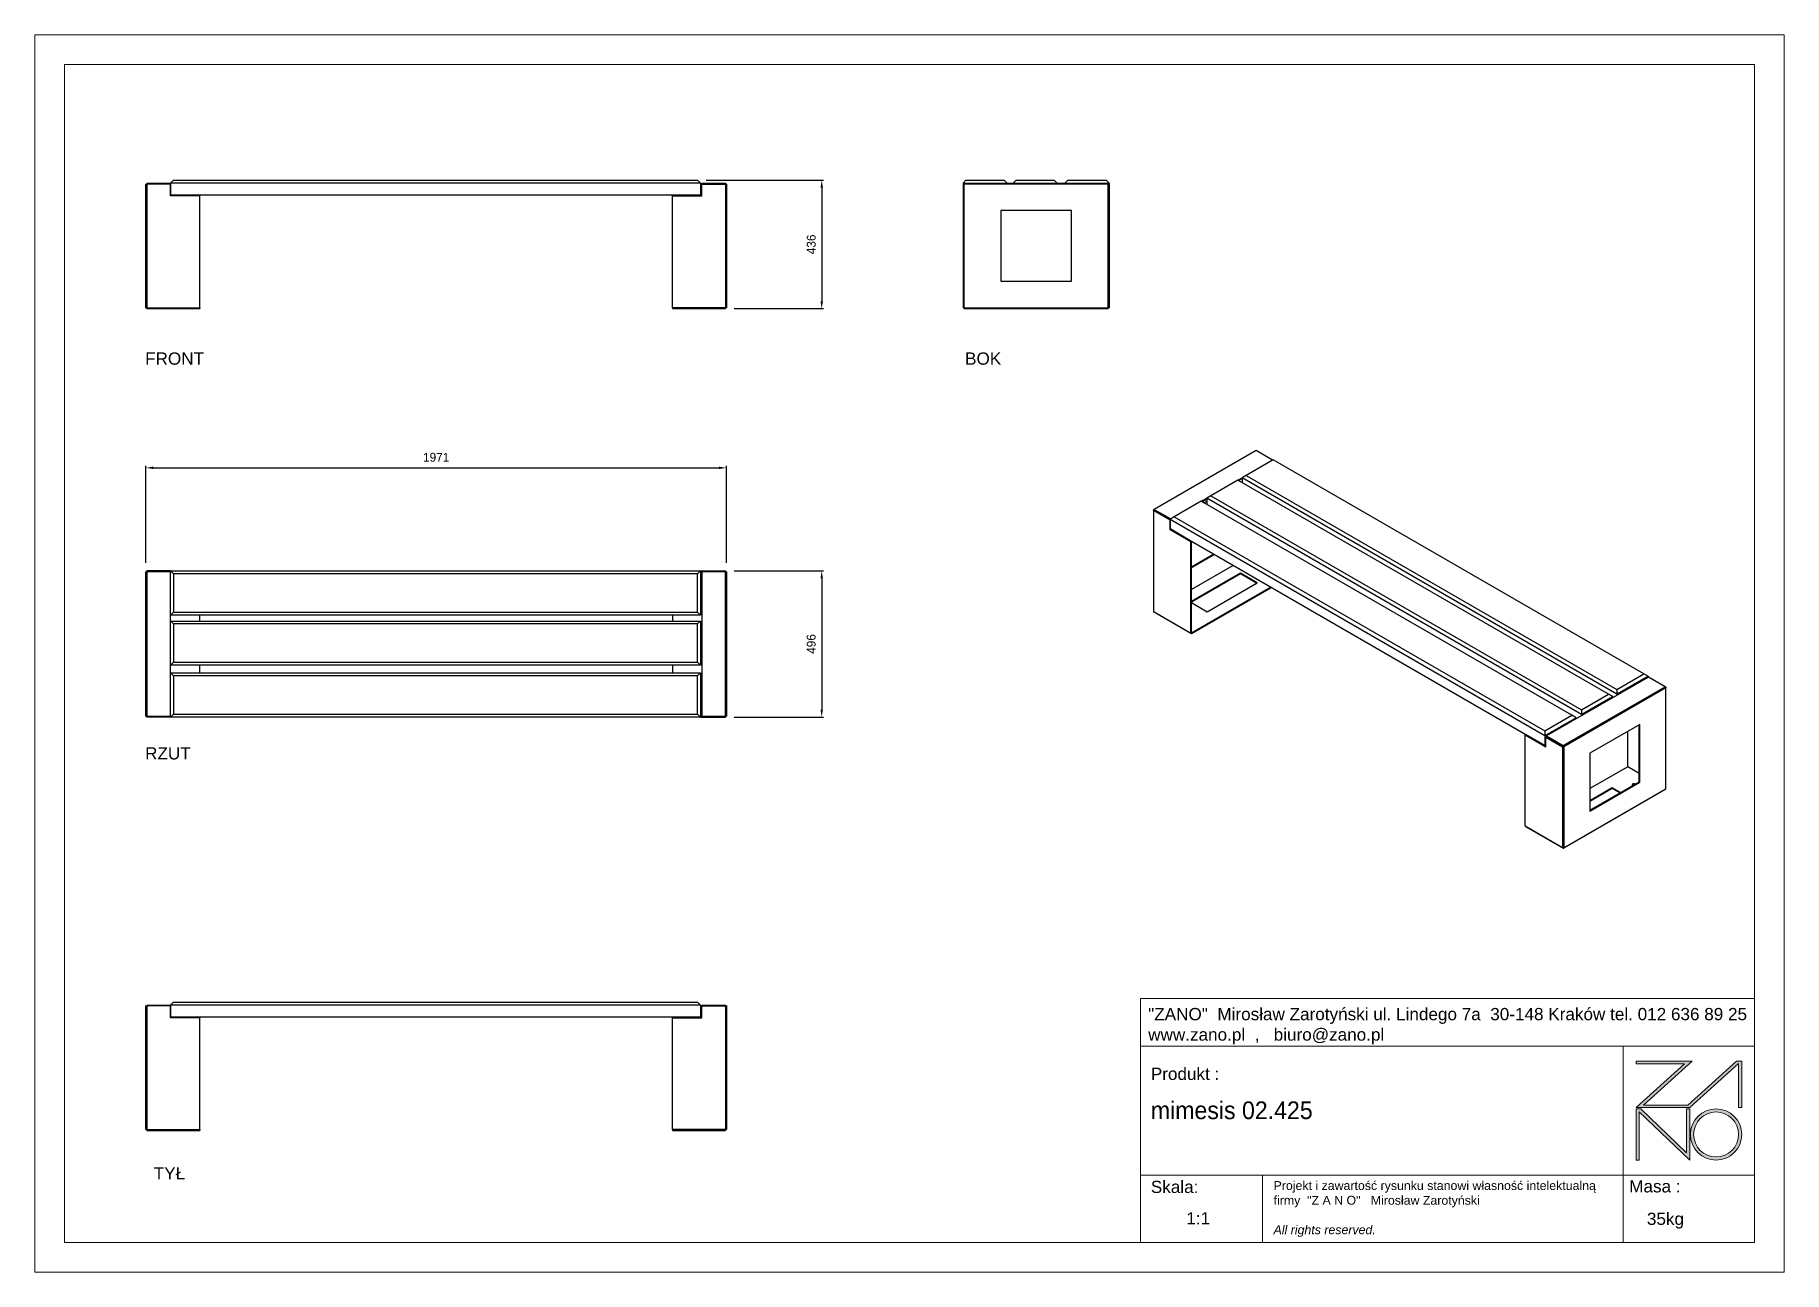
# Model space of a CAD drawing. Header units: millimetres. Extents: x 5323 to 11263, y -2279 to 1921.
import ezdxf

# ---------------------------------------------------------------- set-up
doc = ezdxf.new("R2010")
doc.units = ezdxf.units.MM
doc.header["$PDSIZE"] = -1
doc.layers.add('tabelka', color=155, linetype='Continuous')
doc.layers.add('WYMIAR', color=96, linetype='Continuous')
doc.dimstyles.new('1-1', dxfattribs={"dimtxt": 30, "dimasz": 25, "dimexe": 6.25, "dimexo": 30, "dimgap": 20.625, "dimtad": 1, "dimdec": 1, "dimtxsty": 'Standard', "dimcen": 0, "dimclrd": 2, "dimclre": 2, "dimclrt": 2, "dimadec": 0, "dimazin": 0, "dimtfac": 1, "dimtdec": 1, "dimtmove": 0, "dimatfit": 3, "dimfxl": 0, "dimarcsym": 0})

# ---------------------------------------------------------------- blocks, each defined once
blk = doc.blocks.new('zano')
at = {"layer": 'Defpoints', "lineweight": 5}
for points in [[(6270.2, 3716.2), (6270.2, 3707.4), (6434.8, 3707.4), (6270.2, 3558.4), (6452.4, 3558.4), (6617.9, 3708.2), (6617.9, 3558.4), (6628.6, 3558.4), (6628.6, 3716.2), (6610.7, 3716.2), (6446.1, 3567.2), (6295.4, 3567.2), (6459.9, 3716.2), (6270.2, 3716.2), (6270.2, 3707.4)], [(6270.2, 3554.4), (6286.2, 3554.4), (6441.7, 3405.6), (6441.7, 3554.4), (6452.4, 3554.4), (6452.4, 3380.5), (6281, 3544.6), (6281, 3380.5), (6270.2, 3380.5)]]:
    blk.add_hatch(color=251, dxfattribs=at).paths.add_polyline_path(points)
h = blk.add_hatch(color=251, dxfattribs=at)
h.paths.add_polyline_path([(6454.7, 3467.4, 1), (6628.6, 3467.4, 1)])
h.paths.add_polyline_path([(6617.9, 3467.4, -1), (6465.4, 3467.4, -1)], flags=16)
at = {"layer": 'Defpoints', "color": 251, "lineweight": 5}
blk.add_lwpolyline([(6434.8, 3707.4), (6270.2, 3558.4), (6452.4, 3558.4), (6617.9, 3708.2), (6617.9, 3558.4), (6628.6, 3558.4), (6628.6, 3716.2), (6610.7, 3716.2), (6446.1, 3567.2), (6295.4, 3567.2), (6459.9, 3716.2), (6270.2, 3716.2), (6270.2, 3707.4), (6432.1, 3707.4)], dxfattribs=at)
for points in [[(6270.2, 3716.2), (6270.2, 3707.4), (6434.8, 3707.4), (6270.2, 3558.4), (6452.4, 3558.4), (6617.9, 3708.2), (6617.9, 3558.4), (6628.6, 3558.4), (6628.6, 3716.2), (6610.7, 3716.2), (6446.1, 3567.2), (6295.4, 3567.2), (6459.9, 3716.2), (6270.2, 3716.2), (6270.2, 3707.4)], [(6270.2, 3554.4), (6286.2, 3554.4), (6441.7, 3405.6), (6441.7, 3554.4), (6452.4, 3554.4), (6452.4, 3380.5), (6281, 3544.6), (6281, 3380.5), (6270.2, 3380.5)]]:
    blk.add_lwpolyline(points, close=True, dxfattribs=at)
for radius in [87, 76.3]:
    blk.add_circle((6541.7, 3467.4), radius, dxfattribs=at)
blk = doc.blocks.new('TABELA')
at = {"layer": 'tabelka', "lineweight": 5}
for p, q in [((4587.4, 3929.4), (6672.4, 3929.4)), ((4587.4, 3767.6), (4587.4, 3929.4)), ((4587.4, 3929.4), (6672.4, 3929.4)), ((6226.5, 3767.6), (6226.5, 3329)), ((4587.4, 3329), (6672.4, 3329)), ((5001.6, 3329), (5001.6, 3100.4)), ((6226.5, 3329), (6226.5, 3100.4))]:
    blk.add_line(p, q, dxfattribs=at)
blk.add_lwpolyline([(4587.4, 3767.6), (6672.4, 3767.6), (6672.4, 3100.4), (4587.4, 3100.4)], close=True, dxfattribs=at)
blk.add_blockref('zano', (0, 0))
at = {"layer": 'tabelka', "lineweight": 5, "attachment_point": 1}
for s, insert, char_height, width in [('{\\fArial|b0|i0|c238|p34;"ZANO"  Mirosław Zarotyński ul. Lindego 7a  30-148 Kraków tel. 012 636 89 25\\Pwww.zano.pl  ,   biuro@zano.pl}', (4613, 3896.9), 41.595, 2040.38), ('{\\fArial|b0|i0|c238|p34;Produkt : }', (4622, 3694.1), 41.595, 265.273), ('{\\fDotum|b0|i0|c0|p34;mimesis\\fDotum|b0|i0|c238|p34; \\fDotum|b0|i0|c0|p34;02.425}', (4622, 3579.5), 60, 1062.35), ('{\\fArial|b0|i0|c238|p34;Skala: }', (4622, 3310.3), 41.595, 191.675), ('{\\fArial|b0|i0|c238|p34;Masa :}', (6246.7, 3312.2), 41.595, 200.457), ('{\\fArial|b0|i0|c238|p34;1:1}', (4742.5, 3203.5), 41.595, 42.482), ('{\\fArial|b0|i0|c238|p34;35kg}', (6306.7, 3201.8), 41.595, 42.482)]:
    blk.add_mtext(s, dxfattribs=dict(at, insert=insert, char_height=char_height, width=width))
at = {"layer": 'tabelka', "color": 1, "lineweight": 5, "insert": (5038.9, 3308.9), "char_height": 30, "width": 1186.12, "attachment_point": 1}
blk.add_mtext('{\\fArial|b0|i0|c0|p34;Projekt i zawartość rysunku stanowi własność intelektualną firmy \\fArial|b0|i0|c238|p34; "Z A N O"   Mirosław Zarotyński\\fArial|b0|i1|c238|p34;\\P\\PAll rights reserved.}', dxfattribs=at)
blk = doc.blocks.new('rzut')
for p, q in [((-861.5, 2132.1), (-858.5, 2132.1)), ((-861.5, 1642.1), (-861.5, 2132.1)), ((-858.5, 2132.1), (-858.5, 2135.1)), ((-778.5, 2135.1), (-858.5, 2135.1)), ((-858.5, 2132.1), (-858.5, 1642.1)), ((-778.5, 2132.1), (-858.5, 2132.1)), ((-778.5, 1985.1), (-778.5, 2135.1)), ((-778.5, 2135.1), (-768.5, 2125.1)), ((-778.5, 2135.1), (1021.5, 2135.1)), ((-778.5, 1642.1), (-778.5, 2132.1)), ((-768.5, 2125.1), (-768.5, 1995.1)), ((1011.5, 2125.1), (-768.5, 2125.1)), ((1021.5, 2135.1), (1011.5, 2125.1)), ((1011.5, 1995.1), (1011.5, 2125.1)), ((1021.5, 2135.1), (1021.5, 1985.1)), ((1021.5, 2135.1), (1026.5, 2135.1)), ((1026.5, 2132.1), (1021.5, 2132.1)), ((1026.5, 2135.1), (1106.5, 2135.1)), ((1026.5, 2135.1), (1026.5, 2132.1)), ((1106.5, 2132.1), (1026.5, 2132.1)), ((1026.5, 2132.1), (1026.5, 1642.1)), ((1106.5, 2135.1), (1106.5, 2132.1)), ((1106.5, 1642.1), (1106.5, 2132.1)), ((1109.5, 2132.1), (1106.5, 2132.1)), ((1109.5, 2132.1), (1109.5, 1642.1)), ((-768.5, 1995.1), (-778.5, 1985.1)), ((1021.5, 1985.1), (-778.5, 1985.1)), ((-778.5, 1815.1), (-778.5, 1965.1)), ((-778.5, 1965.1), (-768.5, 1955.1)), ((-778.5, 1965.1), (1021.5, 1965.1)), ((-768.5, 1995.1), (1011.5, 1995.1)), ((-678.5, 1965.1), (-678.5, 1985.1)), ((926.5, 1985.1), (926.5, 1965.1)), ((1011.5, 1995.1), (1021.5, 1985.1)), ((1021.5, 1965.1), (1011.5, 1955.1)), ((1021.5, 1965.1), (1021.5, 1815.1)), ((-768.5, 1955.1), (-768.5, 1825.1)), ((1011.5, 1955.1), (-768.5, 1955.1)), ((1011.5, 1825.1), (1011.5, 1955.1)), ((-768.5, 1825.1), (-778.5, 1815.1)), ((1021.5, 1815.1), (-778.5, 1815.1)), ((-778.5, 1639.1), (-778.5, 1789.1)), ((-778.5, 1789.1), (-768.5, 1779.1)), ((-778.5, 1789.1), (1021.5, 1789.1)), ((-768.5, 1825.1), (1011.5, 1825.1)), ((-678.5, 1789.1), (-678.5, 1815.1)), ((926.5, 1815.1), (926.5, 1789.1)), ((1011.5, 1825.1), (1021.5, 1815.1)), ((1021.5, 1789.1), (1011.5, 1779.1)), ((1021.5, 1789.1), (1021.5, 1639.1)), ((-768.5, 1779.1), (-768.5, 1649.1)), ((1011.5, 1779.1), (-768.5, 1779.1)), ((1011.5, 1649.1), (1011.5, 1779.1)), ((-861.5, 1642.1), (-858.5, 1642.1)), ((-858.5, 1639.1), (-858.5, 1642.1)), ((-858.5, 1642.1), (-778.5, 1642.1)), ((-778.5, 1639.1), (-858.5, 1639.1)), ((-768.5, 1649.1), (-778.5, 1639.1)), ((1021.5, 1639.1), (-778.5, 1639.1)), ((-768.5, 1649.1), (1011.5, 1649.1)), ((1011.5, 1649.1), (1021.5, 1639.1)), ((1021.5, 1642.1), (1026.5, 1642.1)), ((1021.5, 1639.1), (1026.5, 1639.1)), ((1026.5, 1642.1), (1106.5, 1642.1)), ((1026.5, 1642.1), (1026.5, 1639.1)), ((1026.5, 1639.1), (1106.5, 1639.1)), ((1106.5, 1642.1), (1106.5, 1639.1)), ((1109.5, 1642.1), (1106.5, 1642.1))]:
    blk.add_line(p, q)
blk = doc.blocks.new('bok')
for p, q in [((1913.2, -906.5), (1923.2, -896.5)), ((1916.2, -906.5), (1913.2, -906.5)), ((1913.2, -906.5), (1913.2, -909.5)), ((1913.2, -909.5), (1913.2, -1329.5)), ((1916.2, -909.5), (1913.2, -909.5)), ((1916.2, -906.5), (2406.2, -906.5)), ((1916.2, -906.5), (1916.2, -909.5)), ((1916.2, -909.5), (1916.2, -1329.5)), ((2406.2, -909.5), (1916.2, -909.5)), ((1923.2, -896.5), (2053.2, -896.5)), ((2053.2, -896.5), (2063.2, -906.5)), ((2083.2, -906.5), (2093.2, -896.5)), ((2093.2, -896.5), (2223.2, -896.5)), ((2223.2, -896.5), (2233.2, -906.5)), ((2259.2, -906.5), (2269.2, -896.5)), ((2269.2, -896.5), (2399.2, -896.5)), ((2399.2, -896.5), (2409.2, -906.5)), ((2409.2, -906.5), (2406.2, -906.5)), ((2406.2, -906.5), (2406.2, -909.5)), ((2409.2, -909.5), (2406.2, -909.5)), ((2406.2, -1329.5), (2406.2, -909.5)), ((2409.2, -906.5), (2409.2, -909.5)), ((2409.2, -909.5), (2409.2, -1329.5)), ((2041.2, -999.5), (2041.2, -1239.5)), ((2281.2, -999.5), (2041.2, -999.5)), ((2281.2, -1239.5), (2281.2, -999.5)), ((2041.2, -1239.5), (2281.2, -1239.5)), ((1916.2, -1329.5), (1913.2, -1329.5)), ((1916.2, -1329.5), (2406.2, -1329.5)), ((1916.2, -1329.5), (1916.2, -1332.5)), ((1916.2, -1332.5), (2406.2, -1332.5)), ((2409.2, -1329.5), (2406.2, -1329.5)), ((2406.2, -1329.5), (2406.2, -1332.5))]:
    blk.add_line(p, q)
blk = doc.blocks.new('front')
for p, q in [((-861.5, -909.5), (-858.5, -909.5)), ((-861.5, -1329.5), (-861.5, -909.5)), ((-858.5, -906.5), (-858.5, -909.5)), ((-858.5, -906.5), (-778.5, -906.5)), ((-778.5, -909.5), (-858.5, -909.5)), ((-858.5, -909.5), (-858.5, -1329.5)), ((-768.5, -896.5), (-778.5, -906.5)), ((1021.5, -906.5), (-778.5, -906.5)), ((-778.5, -906.5), (-778.5, -946.5)), ((-778.5, -949.5), (-778.5, -909.5)), ((-778.5, -946.5), (1021.5, -946.5)), ((-678.5, -949.5), (-778.5, -949.5)), ((-768.5, -896.5), (1011.5, -896.5)), ((-678.5, -946.5), (-678.5, -949.5)), ((-678.5, -1329.5), (-678.5, -949.5)), ((926.5, -946.5), (926.5, -949.5)), ((926.5, -1329.5), (926.5, -949.5)), ((926.5, -949.5), (1026.5, -949.5)), ((1011.5, -896.5), (1021.5, -906.5)), ((1021.5, -906.5), (1021.5, -946.5)), ((1021.5, -946.5), (1026.5, -946.5)), ((1026.5, -906.5), (1106.5, -906.5)), ((1026.5, -906.5), (1026.5, -909.5)), ((1026.5, -949.5), (1026.5, -909.5)), ((1026.5, -909.5), (1106.5, -909.5)), ((1106.5, -906.5), (1106.5, -909.5)), ((1106.5, -909.5), (1106.5, -1329.5)), ((1109.5, -909.5), (1106.5, -909.5)), ((1109.5, -909.5), (1109.5, -1329.5)), ((-861.5, -1329.5), (-858.5, -1329.5)), ((-858.5, -1329.5), (-678.5, -1329.5)), ((-858.5, -1329.5), (-858.5, -1332.5)), ((-858.5, -1332.5), (-678.5, -1332.5)), ((-678.5, -1329.5), (-678.5, -1332.5)), ((1106.5, -1329.5), (926.5, -1329.5)), ((926.5, -1329.5), (926.5, -1332.5)), ((926.5, -1332.5), (1106.5, -1332.5)), ((1109.5, -1329.5), (1106.5, -1329.5)), ((1106.5, -1329.5), (1106.5, -1332.5))]:
    blk.add_line(p, q)
blk = doc.blocks.new('izometria')
for p, q in [((3508.1, 879.1), (3161.6, 679.1)), ((3566.8, 847.7), (3474.8, 794.6)), ((3564.6, 846.5), (3508.1, 879.1)), ((4825.4, 121.1), (3566.8, 847.7)), ((3446.5, 778.3), (3354.6, 725.2)), ((3446.5, 778.3), (3460.7, 786.5)), ((4705.2, 51.7), (3446.5, 778.3)), ((3448.7, 777.1), (3460.7, 784)), ((3474.8, 794.6), (3460.7, 786.5)), ((4733.5, 51.7), (3460.7, 786.5)), ((3460.7, 786.5), (3460.7, 770.1)), ((3474.8, 794.6), (4733.5, 68)), ((3322.1, 706.5), (3340.5, 717.1)), ((3324.2, 705.2), (3340.5, 714.6)), ((3354.6, 725.2), (3340.5, 717.1)), ((4613.3, -17.7), (3340.5, 717.1)), ((3340.5, 717.1), (3340.5, 695.9)), ((3354.6, 725.2), (4613.3, -1.4)), ((3159.5, 677.9), (3161.6, 679.1)), ((3159.5, 677.9), (3161.6, 676.7)), ((3159.5, 675.4), (3159.5, 677.9)), ((3159.5, 675.4), (3161.6, 676.7)), ((3159.5, 675.4), (3159.5, 332.5)), ((3216, 642.8), (3159.5, 675.4)), ((3161.6, 679.1), (3218.2, 646.5)), ((3161.6, 679.1), (3161.6, 676.7)), ((3216, 645.2), (3161.6, 676.7)), ((3230.2, 653.4), (3216, 645.2)), ((3322.1, 706.5), (3230.2, 653.4)), ((3230.2, 653.4), (4488.8, -73.2)), ((4580.7, -20.1), (3322.1, 706.5)), ((3331.3, 701.2), (3340.5, 706.5)), ((4488.8, -89.5), (3216, 645.2)), ((3216, 645.2), (3216, 612.6)), ((3216, 610.1), (3216, 642.8)), ((3216, 612.6), (4488.8, -122.2)), ((3216, 610.1), (3218.2, 611.3)), ((3286.7, 569.3), (3216, 610.1)), ((3288.9, 570.5), (3218.2, 611.3)), ((3218.2, 611.3), (3218.2, 611.3)), ((3286.7, 569.3), (3288.9, 570.5)), ((3286.7, 259), (3286.7, 569.3)), ((3288.9, 260.2), (3288.9, 570.5)), ((3288.9, 570.5), (3288.9, 570.5)), ((3288.9, 570.5), (3288.9, 570.5)), ((3364.6, 526.8), (3288.9, 483.1)), ((3366.7, 525.6), (3288.9, 480.7)), ((3430.3, 488.9), (3288.9, 407.2)), ((3455, 462.3), (3288.9, 366.4)), ((3455, 459.9), (3288.9, 363.9)), ((3341.9, 331.7), (3511.6, 429.6)), ((3511.6, 429.6), (3455, 462.3)), ((3455, 462.3), (3455, 459.9)), ((3509.5, 428.4), (3455, 459.9)), ((3288.9, 260.2), (3557.6, 415.4)), ((3288.9, 257.8), (3559.7, 414.2)), ((3288.9, 362.3), (3341.9, 331.7)), ((3159.5, 332.5), (3286.7, 259)), ((3161.6, 331.3), (3161.6, 331.3)), ((3161.6, 331.3), (3288.9, 257.8)), ((3286.7, 259), (3288.9, 260.2)), ((3288.9, 260.2), (3288.9, 257.8)), ((4733.5, 68), (4825.4, 121.1)), ((4839.5, 112.9), (4825.4, 121.1)), ((4841, 109.7), (4494.5, -90.3)), ((4551, -123), (4897.5, 77)), ((4551, -125.5), (4897.5, 74.6)), ((4899.7, 73.3), (4553.2, -126.7)), ((4839.5, 112.9), (4733.5, 51.7)), ((4733.5, 68), (4733.5, 51.7)), ((4839.5, 112.9), (4839.5, 108.9)), ((4897.5, 77), (4841, 109.7)), ((4897.5, 77), (4899.7, 75.8)), ((4897.5, 77), (4897.5, 74.6)), ((4899.7, 75.8), (4897.5, 74.6)), ((4899.7, 73.3), (4897.5, 74.6)), ((4899.7, 75.8), (4899.7, 73.3)), ((4899.7, -269.6), (4899.7, 73.3)), ((4613.3, -1.4), (4705.2, 51.7)), ((4719.3, 43.5), (4613.3, -17.7)), ((4719.3, 43.5), (4705.2, 51.7)), ((4719.3, 43.5), (4719.3, 39.5)), ((4733.5, 51.7), (4733.5, 47.6)), ((4488.8, -73.2), (4580.7, -20.1)), ((4594.9, -28.3), (4488.8, -89.5)), ((4594.9, -28.3), (4580.7, -20.1)), ((4594.9, -28.3), (4594.9, -32.4)), ((4613.3, -1.4), (4613.3, -17.7)), ((4613.3, -17.7), (4613.3, -21.8)), ((4811.3, -51.2), (4641.6, -149.1)), ((4809.1, -245.9), (4809.1, -52.4)), ((4811.3, -247.1), (4811.3, -51.2)), ((4423.8, -84.6), (4421.6, -85.9)), ((4421.6, -85.9), (4492.4, -126.7)), ((4421.6, -396.1), (4421.6, -85.9)), ((4423.8, -84.6), (4423.8, -84.6)), ((4423.8, -84.6), (4492.4, -124.2)), ((4488.8, -73.2), (4488.8, -89.5)), ((4488.8, -89.5), (4488.8, -122.2)), ((4494.5, -92.8), (4492.4, -94)), ((4492.4, -94), (4548.9, -126.7)), ((4492.4, -126.7), (4492.4, -94)), ((4494.5, -90.3), (4494.5, -92.8)), ((4494.5, -90.3), (4551, -123)), ((4494.5, -92.8), (4551, -125.5)), ((4770.3, -194.9), (4770.3, -74.8)), ((4488.8, -122.2), (4492.4, -120.2)), ((4490.9, -121), (4492.4, -121.8)), ((4551, -125.5), (4548.9, -126.7)), ((4548.9, -126.7), (4548.9, -469.6)), ((4551, -123), (4551, -125.5)), ((4551, -125.5), (4551, -468.4)), ((4553.2, -126.7), (4551, -125.5)), ((4553.2, -126.7), (4553.2, -469.6)), ((4641.6, -149.1), (4641.6, -345.1)), ((4770.3, -194.9), (4641.6, -269.2)), ((4809.1, -217.4), (4770.3, -194.9)), ((4551, -470.9), (4897.5, -270.8)), ((4553.2, -469.6), (4899.7, -269.6)), ((4641.6, -342.7), (4809.1, -245.9)), ((4641.6, -345.1), (4811.3, -247.1)), ((4717.2, -266.3), (4641.6, -310)), ((4717.2, -268.8), (4641.6, -312.5)), ((4745.5, -282.7), (4717.2, -266.3)), ((4717.2, -266.3), (4717.2, -268.8)), ((4743.4, -283.9), (4717.2, -268.8)), ((4811.3, -247.1), (4809.1, -245.9)), ((4897.5, -270.8), (4897.5, -270.8)), ((4548.9, -469.6), (4421.6, -396.1)), ((4423.8, -397.4), (4423.8, -397.4)), ((4423.8, -397.4), (4551, -470.9)), ((4551, -468.4), (4548.9, -469.6)), ((4553.2, -469.6), (4551, -468.4)), ((4551, -468.4), (4551, -470.9))]:
    blk.add_line(p, q)
at = {"flags": 128}
for points in [[(4795.7, -253.7), (4795.1, -253.4), (4793.8, -253), (4792.4, -252.7), (4790.9, -252.7), (4789.4, -252.9), (4788.1, -253.3), (4787, -253.8), (4786.1, -254.6), (4785.6, -255.4), (4785.5, -256.2), (4785.7, -257.1), (4786.3, -257.9), (4787.2, -258.6)], [(4793, -255.2), (4792.4, -255.2), (4790.9, -255.1), (4789.4, -255.3), (4788.1, -255.7), (4787, -256.3), (4786.1, -257), (4785.9, -257.4)]]:
    blk.add_lwpolyline(points, dxfattribs=at)
blk = doc.blocks.new('*D12')
at = {"layer": 'Defpoints', "color": 0}
for p in [(7573.3, 1428.2), (7668.3, 992.2), (7995.2, 992.2)]:
    blk.add_point(p, dxfattribs=at)
at = {"layer": 'WYMIAR', "color": 2, "lineweight": -2}
for p, q in [((7603.3, 1428.2), (8001.5, 1428.2)), ((7995.2, 1403.2), (7995.2, 1017.2)), ((7698.3, 992.2), (8001.5, 992.2))]:
    blk.add_line(p, q, dxfattribs=at)
at = {"layer": 'WYMIAR', "color": 2}
for points in [[(7991.1, 1403.2), (7999.4, 1403.2), (7995.2, 1428.2)], [(7991.1, 1017.2), (7999.4, 1017.2), (7995.2, 992.2)]]:
    blk.add_solid(points, dxfattribs=at)
at = {"layer": 'WYMIAR', "color": 2, "insert": (7959.6, 1210.2), "char_height": 30, "attachment_point": 5, "rotation": 90}
blk.add_mtext('436', dxfattribs=at)
blk = doc.blocks.new('*D14')
at = {"layer": 'Defpoints', "color": 0}
for p in [(7671.3, 451.5), (5700.3, 98.5), (7671.3, 98.5)]:
    blk.add_point(p, dxfattribs=at)
at = {"layer": 'WYMIAR', "color": 2, "lineweight": -2}
for p, q in [((5700.3, 128.5), (5700.3, 457.8)), ((5725.3, 451.5), (7646.3, 451.5)), ((7671.3, 128.5), (7671.3, 457.8))]:
    blk.add_line(p, q, dxfattribs=at)
at = {"layer": 'WYMIAR', "color": 2}
for points in [[(5725.3, 455.7), (5725.3, 447.4), (5700.3, 451.5)], [(7646.3, 455.7), (7646.3, 447.4), (7671.3, 451.5)]]:
    blk.add_solid(points, dxfattribs=at)
at = {"layer": 'WYMIAR', "color": 2, "insert": (6685.8, 487.1), "char_height": 30, "attachment_point": 5}
blk.add_mtext('1971', dxfattribs=at)
blk = doc.blocks.new('*D15')
at = {"layer": 'Defpoints', "color": 0}
for p in [(7668.3, 101.5), (7668.3, -394.5), (7995.2, -394.5)]:
    blk.add_point(p, dxfattribs=at)
at = {"layer": 'WYMIAR', "color": 2, "lineweight": -2}
for p, q in [((7698.3, 101.5), (8001.5, 101.5)), ((7995.2, 76.5), (7995.2, -369.5)), ((7698.3, -394.5), (8001.5, -394.5))]:
    blk.add_line(p, q, dxfattribs=at)
at = {"layer": 'WYMIAR', "color": 2}
for points in [[(7991.1, 76.5), (7999.4, 76.5), (7995.2, 101.5)], [(7991.1, -369.5), (7999.4, -369.5), (7995.2, -394.5)]]:
    blk.add_solid(points, dxfattribs=at)
at = {"layer": 'WYMIAR', "color": 2, "insert": (7959.6, -146.5), "char_height": 30, "attachment_point": 5, "rotation": 90}
blk.add_mtext('496', dxfattribs=at)

msp = doc.modelspace()

# ---------------------------------------------------------------- linework, layer by layer
at = {"layer": 'tabelka', "lineweight": 5}
for points in [[(5323.31, 1921.14), (11263.31, 1921.14), (11263.31, -2278.86), (5323.31, -2278.86)], [(5423.31, 1821.14), (11163.31, 1821.14), (11163.31, -2178.86), (5423.31, -2178.86)]]:
    msp.add_lwpolyline(points, close=True, dxfattribs=at)

# ---------------------------------------------------------------- block references
for name, p in [('front', (6561.81, 2324.64)), ('bok', (6561.81, 2324.64)), ('izometria', (5962.07, -368.56)), ('rzut', (6561.81, -2033.66)), ('front', (6561.81, -466.06)), ('TABELA', (4490.93, -5279.26))]:
    msp.add_blockref(name, p)

# ---------------------------------------------------------------- texts
at = {"layer": 'WYMIAR', "char_height": 41.5951, "width": 196.5247, "attachment_point": 1}
for s, insert in [('{\\f@Arial Unicode MS|b0|i0|c238|p34;FRONT}', (5697.32, 843.3)), ('{\\f@Arial Unicode MS|b0|i0|c238|p34;BOK}', (8482.12, 843.3)), ('{\\f@Arial Unicode MS|b0|i0|c238|p34;RZUT}', (5697.32, -496.99)), ('{\\f@Arial Unicode MS|b0|i0|c238|p34;TYŁ}', (5726.69, -1923.05))]:
    msp.add_mtext(s, dxfattribs=dict(at, insert=insert))

# ---------------------------------------------------------------- dimensions: what is measured, and where the dimension line sits
at = {"layer": 'WYMIAR'}
for base, p1, p2, picture, middle in [((7995.23, 992.16), (7573.32, 1428.16), (7668.32, 992.16), '*D12', (7959.61, 1210.16)), ((7995.23, -394.53), (7668.32, 101.47), (7668.32, -394.53), '*D15', (7959.61, -146.53))]:
    dim = msp.add_linear_dim(base=base, p1=p1, p2=p2, angle=90, dimstyle='1-1', dxfattribs=at)
    dim.commit()
    dim.dimension.update_dxf_attribs({"geometry": picture, "text_midpoint": middle})
dim = msp.add_linear_dim(base=(7671.32, 451.52), p1=(5700.32, 98.47), p2=(7671.32, 98.47), dimstyle='1-1', dxfattribs=at)
dim.commit()
dim.dimension.update_dxf_attribs({"geometry": '*D14', "text_midpoint": (6685.82, 487.14)})

doc.saveas('drawing.dxf')
